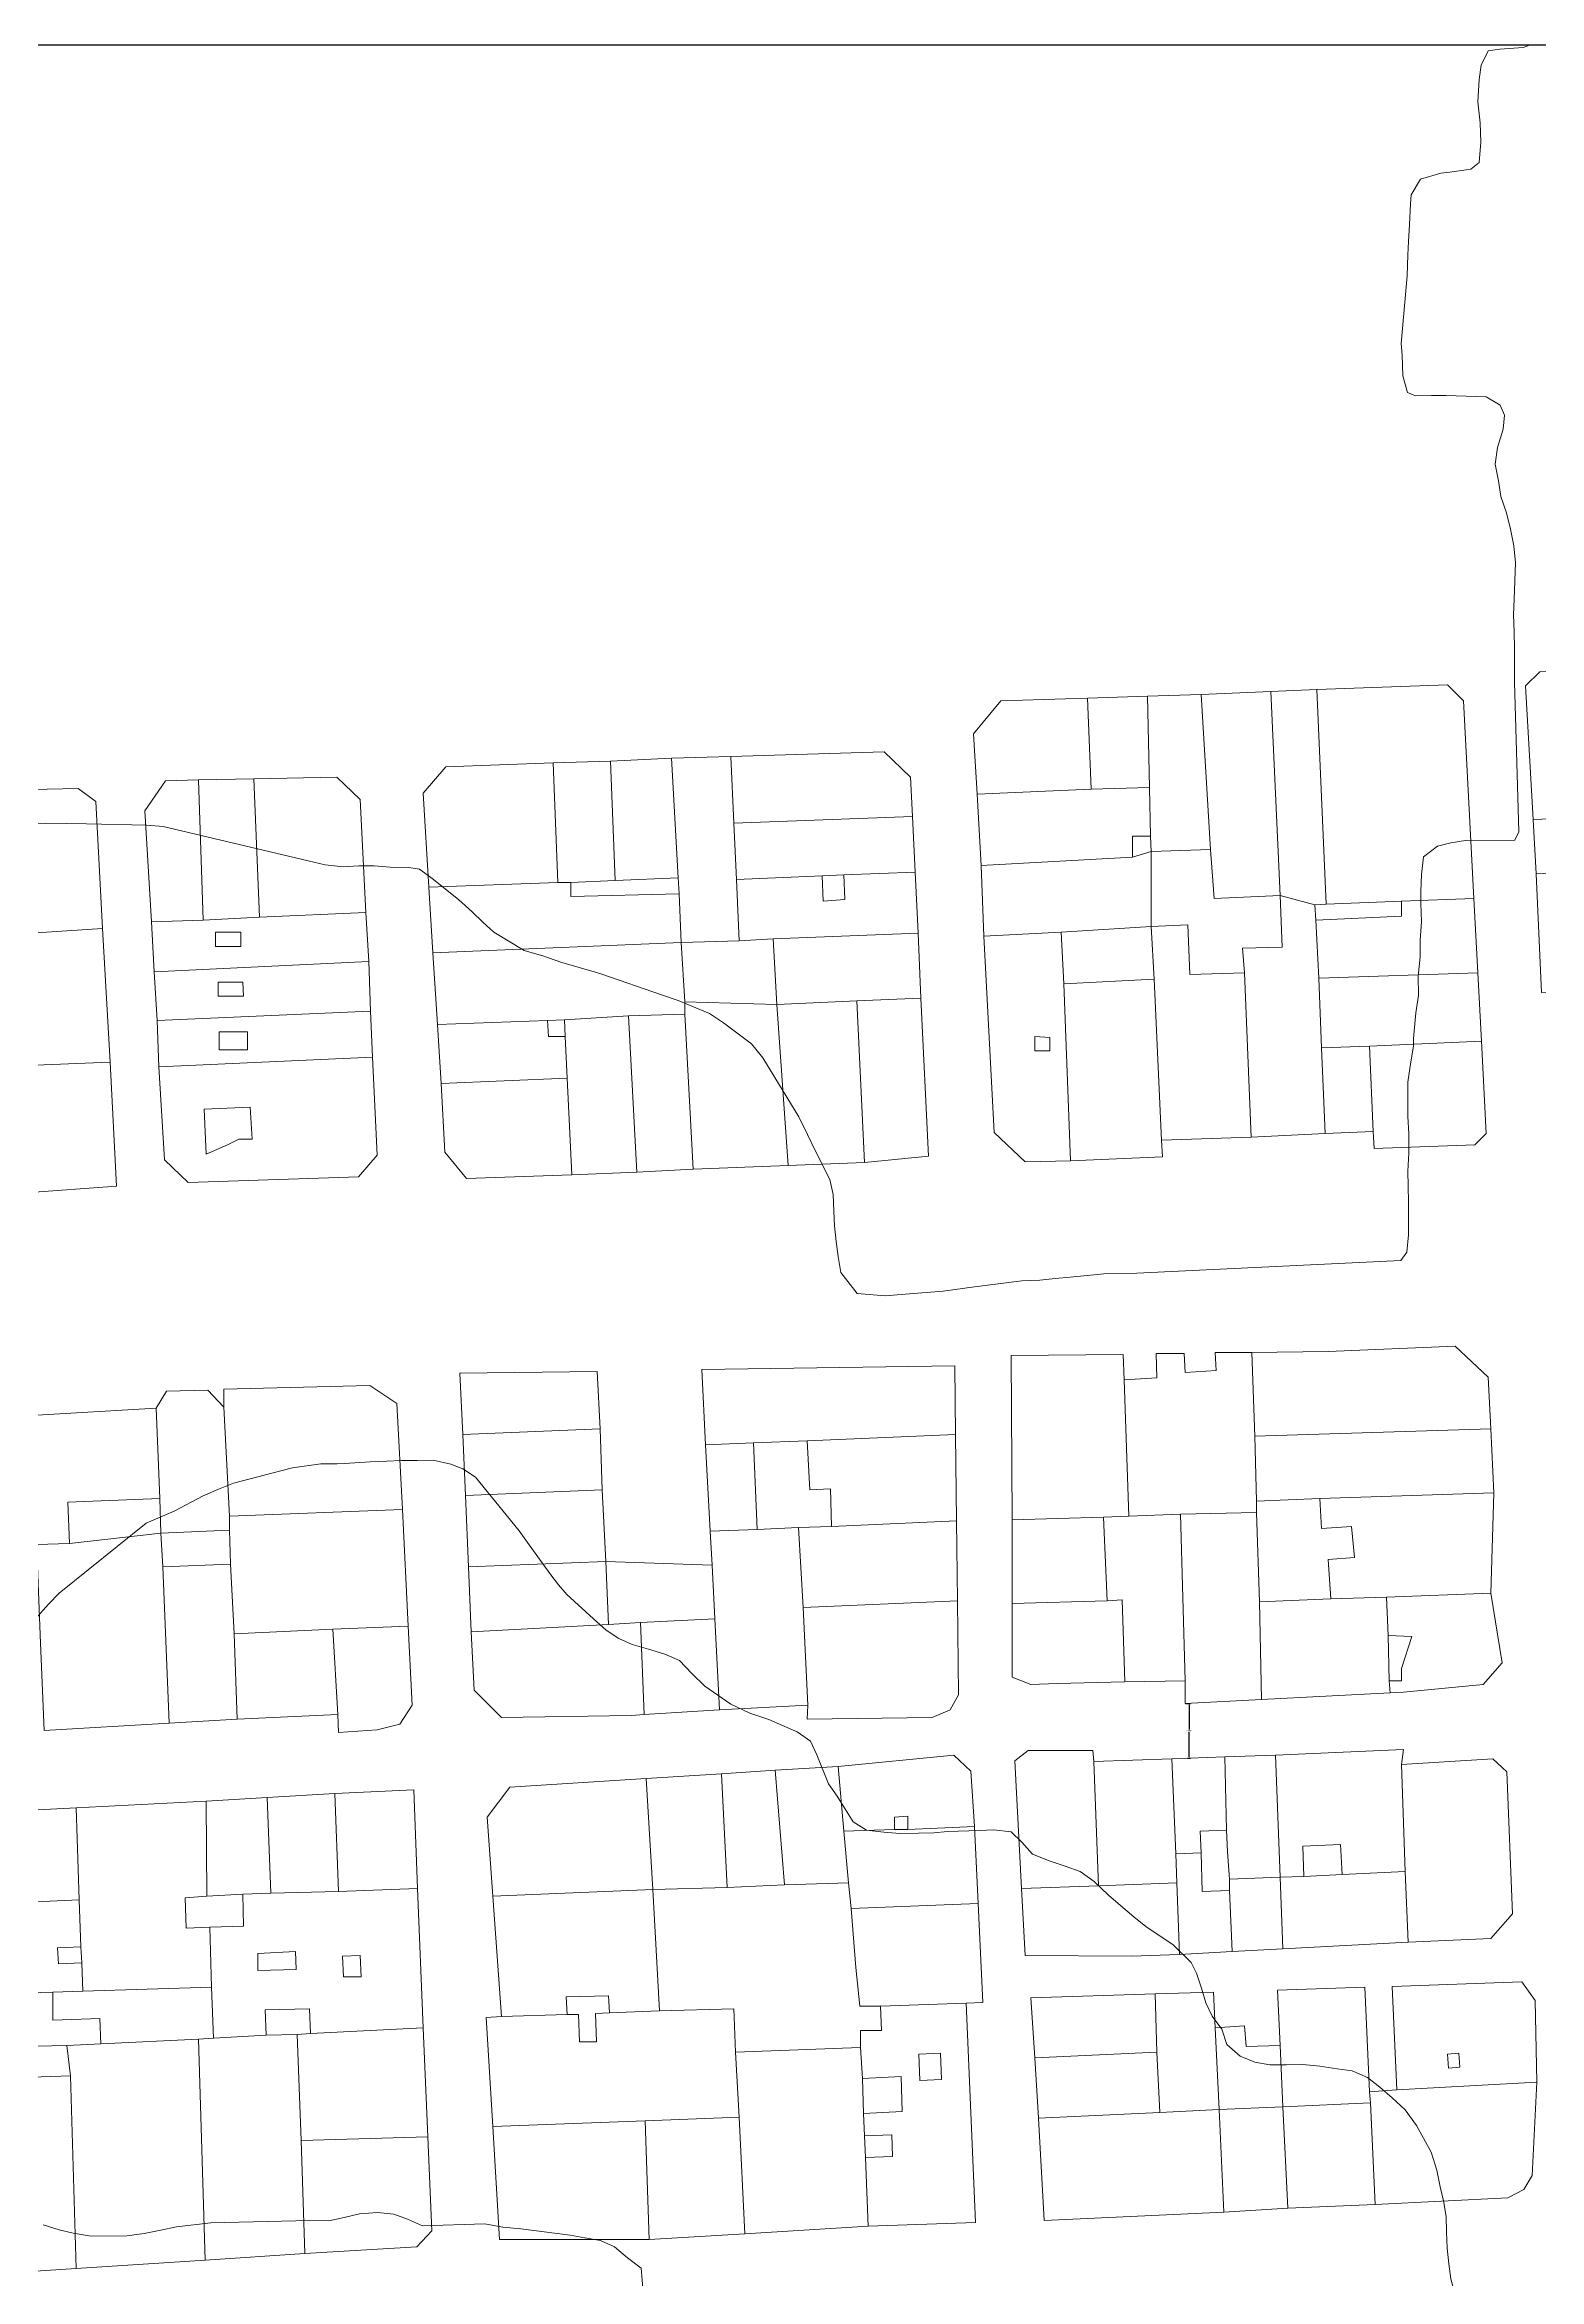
# Model space of a CAD drawing. Header units: kilometres. Extents: x 1172416 to 1173653, y 1051621 to 1052799.
# Drawn here: x 1173009.6 to 1173208.2, y 1052501.7 to 1052798.7 of the extents above; entities that cross this region are included whole.
import ezdxf

# ---------------------------------------------------------------- set-up
doc = ezdxf.new("R2010")
doc.units = ezdxf.units.KM
doc.header["$MEASUREMENT"] = 0
doc.layers.add('borde', color=1, linetype='Continuous')
doc.layers.add('terreno', color=7, linetype='Continuous')
doc.layers.add('edificios', color=44, linetype='Continuous', lineweight=5)
doc.dimstyles.get("Standard").update_dxf_attribs({"dimtxt": 0.18, "dimasz": 0.18, "dimexe": 0.18, "dimexo": 0.0625, "dimgap": 0.09, "dimtad": 0, "dimtih": 1, "dimtoh": 1, "dimdec": 4, "dimzin": 0, "dimdsep": 46, "dimtxsty": 'Standard', "dimcen": 0.09, "dimadec": 0, "dimazin": 0, "dimtfac": 1, "dimtdec": 4, "dimtofl": 0, "dimtmove": 0, "dimatfit": 3, "dimfxl": 1, "dimtolj": 1, "dimtzin": 0, "dimarcsym": 0})

# ---------------------------------------------------------------- blocks, each defined once
blk = doc.blocks.new('*D1')
at = {"color": 0, "lineweight": -2, "transparency": 16777216}
for p, q in [((1173161.19, 1052578.25), (1173161.85, 1052578.25)), ((1173161.67, 1052578.07), (1173161.67, 1052574.78)), ((1173161.67, 1052571.13), (1173161.67, 1052574.42)), ((1173161.45, 1052570.95), (1173161.85, 1052570.95))]:
    blk.add_line(p, q, dxfattribs=at)
at = {"color": 0, "transparency": 16777216}
for points in [[(1173161.64, 1052578.07), (1173161.7, 1052578.07), (1173161.67, 1052578.25)], [(1173161.64, 1052571.13), (1173161.7, 1052571.13), (1173161.67, 1052570.95)]]:
    blk.add_solid(points, dxfattribs=at)
at = {"layer": 'Defpoints', "color": 0, "transparency": 16777216}
for p in [(1173161.13, 1052578.25, 50), (1173161.39, 1052570.95, 50), (1173161.67, 1052570.95)]:
    blk.add_point(p, dxfattribs=at)
at = {"color": 0, "transparency": 16777216, "insert": (1173161.67, 1052574.6), "char_height": 0.18, "attachment_point": 5}
blk.add_mtext('\\A1;7.3032', dxfattribs=at)

msp = doc.modelspace()

# ---------------------------------------------------------------- linework, layer by layer
at = {"layer": 'borde', "elevation": -10}
msp.add_lwpolyline([(1172415.94072, 1052798.73106), (1173652.93033, 1052798.73106), (1173652.93033, 1051620.96949), (1172415.94072, 1051620.96949)], close=True, dxfattribs=at)
at = {"layer": 'edificios', "elevation": 50}
for points in [[(1173178.625, 1052713.00001), (1173196, 1052713.625), (1173198.125, 1052711.50001), (1173199.5, 1052685.25001), (1173189.875, 1052684.875), (1173179.875, 1052684.50001), (1173178.625, 1052713.00001)], [(1173232.25, 1052698.25001), (1173222.875, 1052697.875), (1173223.25, 1052696.375), (1173207.375, 1052695.75001), (1173206.375, 1052713.50001), (1173208.25, 1052715.375), (1173231.5, 1052716.25001), (1173232.25, 1052698.25001)], [(1173148.625, 1052699.75001), (1173133.5, 1052699.125), (1173133, 1052707.125), (1173136.625, 1052711.50001), (1173148.125, 1052711.875), (1173148.625, 1052699.75001)], [(1173148.125, 1052711.875), (1173156.125, 1052712.125), (1173156.375, 1052700.00001), (1173148.625, 1052699.75001), (1173148.125, 1052711.875)], [(1173156.125, 1052712.125), (1173163.25, 1052712.375), (1173164.5, 1052691.75001), (1173156.625, 1052691.50001), (1173156.5, 1052693.50001), (1173156.375, 1052700.00001), (1173156.125, 1052712.125)], [(1173163.25, 1052712.375), (1173172.5, 1052712.75001), (1173173.75, 1052685.625), (1173165, 1052685.25001), (1173164.5, 1052691.75001), (1173163.25, 1052712.375)], [(1173172.5, 1052712.75001), (1173178.625, 1052713.00001), (1173179.875, 1052684.50001), (1173178.375, 1052684.375), (1173173.75, 1052685.625), (1173172.5, 1052712.75001)], [(1173100.75, 1052704.125), (1173121.125, 1052704.75001), (1173124.625, 1052701.375), (1173124.875, 1052696.125), (1173101.125, 1052695.25001), (1173100.75, 1052704.125)], [(1173077.75, 1052687.375), (1173060.625, 1052686.75001), (1173059.875, 1052699.25001), (1173062.875, 1052702.75001), (1173077.125, 1052703.25001), (1173077.75, 1052687.375)], [(1173077.125, 1052703.25001), (1173084.75, 1052703.50001), (1173085.375, 1052687.625), (1173079.5, 1052687.375), (1173077.75, 1052687.375), (1173077.125, 1052703.25001)], [(1173084.75, 1052703.50001), (1173092.875, 1052703.875), (1173093.75, 1052688.00001), (1173085.375, 1052687.625), (1173084.75, 1052703.50001)], [(1173092.875, 1052703.875), (1173100.75, 1052704.125), (1173101.125, 1052695.25001), (1173101.5, 1052687.75001), (1173101.875, 1052679.625), (1173094.125, 1052679.375), (1173093.875, 1052685.875), (1173093.75, 1052688.00001), (1173092.875, 1052703.875)], [(1172997.5, 1052681.75001), (1172997.5, 1052699.50001), (1173014, 1052699.875), (1173016.375, 1052698.125), (1173017.25, 1052681.25001), (1173007.75, 1052680.625), (1173007.75, 1052682.125), (1172997.5, 1052681.75001)], [(1173030.625, 1052682.375), (1173023.75, 1052682.125), (1173022.875, 1052696.875), (1173025.625, 1052700.875), (1173030, 1052701.00001), (1173030.625, 1052682.375)], [(1173030, 1052701.00001), (1173037.375, 1052701.125), (1173038.125, 1052682.75001), (1173030.625, 1052682.375), (1173030, 1052701.00001)], [(1173037.375, 1052701.125), (1173048.375, 1052701.375), (1173051.5, 1052698.375), (1173052.25, 1052683.375), (1173038.125, 1052682.75001), (1173037.375, 1052701.125)], [(1173156.375, 1052700.00001), (1173156.5, 1052693.50001), (1173154.125, 1052693.50001), (1173154.125, 1052690.75001), (1173134, 1052689.625), (1173133.5, 1052699.125), (1173148.625, 1052699.75001), (1173156.375, 1052700.00001)], [(1173124.875, 1052696.125), (1173125.25, 1052688.75001), (1173115.75, 1052688.375), (1173112.875, 1052688.25001), (1173101.5, 1052687.75001), (1173101.125, 1052695.25001), (1173124.875, 1052696.125)], [(1173241.5, 1052697.25001), (1173242.125, 1052690.25001), (1173240.625, 1052690.125), (1173207.75, 1052688.50001), (1173207.375, 1052695.75001), (1173223.25, 1052696.375), (1173232.375, 1052696.75001), (1173241.5, 1052697.25001)], [(1173156.625, 1052691.50001), (1173154.125, 1052690.75001), (1173154.125, 1052693.50001), (1173156.5, 1052693.50001), (1173156.625, 1052691.50001)], [(1173156.625, 1052691.50001), (1173156.625, 1052681.50001), (1173144.625, 1052680.75001), (1173134.375, 1052680.25001), (1173134, 1052689.625), (1173154.125, 1052690.75001), (1173156.625, 1052691.50001)], [(1173164.5, 1052691.75001), (1173165, 1052685.25001), (1173173.75, 1052685.625), (1173174, 1052678.75001), (1173168.75, 1052678.625), (1173169, 1052675.375), (1173161.75, 1052675.125), (1173161.5, 1052681.75001), (1173156.625, 1052681.50001), (1173156.625, 1052691.50001), (1173164.5, 1052691.75001)], [(1173240.625, 1052690.125), (1173241, 1052681.125), (1173241.25, 1052675.125), (1173238.375, 1052674.125), (1173208.5, 1052672.75001), (1173207.75, 1052688.50001), (1173240.625, 1052690.125)], [(1173079.5, 1052687.375), (1173079.5, 1052685.50001), (1173093.875, 1052685.875), (1173094.125, 1052679.375), (1173061.125, 1052678.00001), (1173060.625, 1052686.75001), (1173077.75, 1052687.375), (1173079.5, 1052687.375)], [(1173093.75, 1052688.00001), (1173093.875, 1052685.875), (1173079.5, 1052685.50001), (1173079.5, 1052687.375), (1173085.375, 1052687.625), (1173093.75, 1052688.00001)], [(1173125.25, 1052688.75001), (1173125.625, 1052680.625), (1173106.375, 1052679.875), (1173101.875, 1052679.625), (1173101.5, 1052687.75001), (1173112.875, 1052688.25001), (1173113, 1052684.875), (1173115.875, 1052685.125), (1173115.75, 1052688.375), (1173125.25, 1052688.75001)], [(1173115.75, 1052688.375), (1173115.875, 1052685.125), (1173113, 1052684.875), (1173112.875, 1052688.25001), (1173115.75, 1052688.375)], [(1173178.375, 1052684.375), (1173178.5, 1052682.375), (1173178.875, 1052674.625), (1173179.25, 1052665.375), (1173179.75, 1052654.00001), (1173169.875, 1052653.50001), (1173169, 1052675.375), (1173168.75, 1052678.625), (1173174, 1052678.75001), (1173173.75, 1052685.625), (1173178.375, 1052684.375)], [(1173189.875, 1052684.875), (1173189.875, 1052682.875), (1173178.5, 1052682.375), (1173178.375, 1052684.375), (1173179.875, 1052684.50001), (1173189.875, 1052684.875)], [(1173199.5, 1052685.25001), (1173200, 1052675.375), (1173178.875, 1052674.625), (1173178.5, 1052682.375), (1173189.875, 1052682.875), (1173189.875, 1052684.875), (1173199.5, 1052685.25001)], [(1173017.25, 1052681.25001), (1173018.25, 1052663.50001), (1173006.125, 1052663.00001), (1173006, 1052667.25001), (1173008.5, 1052667.25001), (1173008.25, 1052672.50001), (1173007.75, 1052680.625), (1173017.25, 1052681.25001)], [(1173052.25, 1052683.375), (1173052.625, 1052676.875), (1173024.125, 1052675.50001), (1173023.75, 1052682.125), (1173030.625, 1052682.375), (1173038.125, 1052682.75001), (1173052.25, 1052683.375)], [(1173156.625, 1052681.50001), (1173157, 1052674.50001), (1173145, 1052673.875), (1173144.625, 1052680.75001), (1173156.625, 1052681.50001)], [(1173169, 1052675.375), (1173169.875, 1052653.50001), (1173158, 1052653.125), (1173157, 1052674.50001), (1173156.625, 1052681.50001), (1173161.5, 1052681.75001), (1173161.75, 1052675.125), (1173169, 1052675.375)], [(1173035.625, 1052678.875), (1173035.625, 1052680.75001), (1173032.25, 1052680.75001), (1173032.25, 1052678.875), (1173035.625, 1052678.875)], [(1173035.625, 1052678.875), (1173032.25, 1052678.875), (1173032.25, 1052680.75001), (1173035.625, 1052680.75001), (1173035.625, 1052678.875)], [(1173094.125, 1052679.375), (1173094.625, 1052671.50001), (1173094.625, 1052669.875), (1173087.125, 1052669.625), (1173078.625, 1052669.125), (1173076.375, 1052669.00001), (1173061.75, 1052668.50001), (1173061.125, 1052678.00001), (1173094.125, 1052679.375)], [(1173106.375, 1052679.875), (1173106.875, 1052671.125), (1173094.625, 1052671.50001), (1173094.125, 1052679.375), (1173101.875, 1052679.625), (1173106.375, 1052679.875)], [(1173125.625, 1052680.625), (1173126, 1052672.00001), (1173117.5, 1052671.625), (1173106.875, 1052671.125), (1173106.375, 1052679.875), (1173125.625, 1052680.625)], [(1173144.625, 1052680.75001), (1173145, 1052673.875), (1173145.875, 1052650.375), (1173139.875, 1052650.25001), (1173135.75, 1052654.125), (1173134.375, 1052680.25001), (1173144.625, 1052680.75001)], [(1173052.625, 1052676.875), (1173052.875, 1052670.25001), (1173024.5, 1052669.00001), (1173024.125, 1052675.50001), (1173052.625, 1052676.875)], [(1173200, 1052675.375), (1173200.5, 1052666.25001), (1173185.625, 1052665.625), (1173179.25, 1052665.375), (1173178.875, 1052674.625), (1173200, 1052675.375)], [(1173036, 1052672.25001), (1173035.875, 1052674.125), (1173032.625, 1052674.125), (1173032.625, 1052672.25001), (1173036, 1052672.25001)], [(1173036, 1052672.25001), (1173032.625, 1052672.25001), (1173032.625, 1052674.125), (1173035.875, 1052674.125), (1173036, 1052672.25001)], [(1173126, 1052672.00001), (1173127, 1052651.00001), (1173118.5, 1052650.125), (1173117.5, 1052671.625), (1173126, 1052672.00001)], [(1173157, 1052674.50001), (1173158, 1052653.125), (1173158.125, 1052650.875), (1173145.875, 1052650.375), (1173145, 1052673.875), (1173157, 1052674.50001)], [(1173052.875, 1052670.25001), (1173053.125, 1052664.125), (1173024.75, 1052662.875), (1173024.5, 1052669.00001), (1173052.875, 1052670.25001)], [(1173076.375, 1052669.00001), (1173076.5, 1052666.875), (1173078.75, 1052666.875), (1173079, 1052661.375), (1173062.25, 1052660.625), (1173061.75, 1052668.50001), (1173076.375, 1052669.00001)], [(1173078.625, 1052669.125), (1173078.75, 1052666.875), (1173076.5, 1052666.875), (1173076.375, 1052669.00001), (1173078.625, 1052669.125)], [(1173087.125, 1052669.625), (1173088.25, 1052648.875), (1173079.625, 1052648.50001), (1173079, 1052661.375), (1173078.75, 1052666.875), (1173078.625, 1052669.125), (1173087.125, 1052669.625)], [(1173094.625, 1052669.875), (1173095.75, 1052649.25001), (1173088.25, 1052648.875), (1173087.125, 1052669.625), (1173094.625, 1052669.875)], [(1173106.875, 1052671.125), (1173108.375, 1052649.75001), (1173095.75, 1052649.25001), (1173094.625, 1052669.875), (1173094.625, 1052671.50001), (1173106.875, 1052671.125)], [(1173117.5, 1052671.625), (1173118.5, 1052650.125), (1173108.375, 1052649.75001), (1173106.875, 1052671.125), (1173117.5, 1052671.625)], [(1173036.5, 1052665.125), (1173036.5, 1052667.50001), (1173032.75, 1052667.50001), (1173032.75, 1052665.125), (1173036.5, 1052665.125)], [(1173036.5, 1052665.125), (1173032.75, 1052665.125), (1173032.75, 1052667.50001), (1173036.5, 1052667.50001), (1173036.5, 1052665.125)], [(1173143.125, 1052665.00001), (1173143.125, 1052666.75001), (1173141.125, 1052666.875), (1173141.125, 1052665.00001), (1173143.125, 1052665.00001)], [(1173143.125, 1052665.00001), (1173141.125, 1052665.00001), (1173141.125, 1052666.875), (1173143.125, 1052666.75001), (1173143.125, 1052665.00001)], [(1173200.5, 1052666.25001), (1173201.125, 1052654.00001), (1173199.625, 1052652.50001), (1173186.25, 1052652.00001), (1173186.125, 1052654.25001), (1173185.625, 1052665.625), (1173200.5, 1052666.25001)], [(1173018.25, 1052663.50001), (1173019.125, 1052647.00001), (1173007, 1052646.125), (1173006.125, 1052663.00001), (1173018.25, 1052663.50001)], [(1173053.125, 1052664.125), (1173053.75, 1052651.125), (1173051.25, 1052648.25001), (1173028.625, 1052647.50001), (1173025.5, 1052650.50001), (1173024.75, 1052662.875), (1173053.125, 1052664.125)], [(1173185.625, 1052665.625), (1173186.125, 1052654.25001), (1173179.75, 1052654.00001), (1173179.25, 1052665.375), (1173185.625, 1052665.625)], [(1173079, 1052661.375), (1173079.625, 1052648.50001), (1173065.625, 1052648.00001), (1173062.75, 1052651.50001), (1173062.25, 1052660.625), (1173079, 1052661.375)], [(1173031, 1052651.25001), (1173033.875, 1052652.50001), (1173035.375, 1052653.25001), (1173037.125, 1052653.25001), (1173036.875, 1052657.50001), (1173030.75, 1052657.25001), (1173031, 1052651.25001)], [(1173031, 1052651.25001), (1173030.75, 1052657.25001), (1173036.875, 1052657.50001), (1173037.125, 1052653.25001), (1173035.375, 1052653.25001), (1173033.875, 1052652.50001), (1173031, 1052651.25001)], [(1173153.625, 1052603.125), (1173150.25, 1052603.00001), (1173138.125, 1052602.625), (1173138, 1052624.50001), (1173152.875, 1052624.625), (1173153, 1052621.25001), (1173153.625, 1052603.125)], [(1173153, 1052621.25001), (1173157.375, 1052621.50001), (1173157.25, 1052624.75001), (1173161, 1052624.75001), (1173161.125, 1052622.25001), (1173165.25, 1052622.50001), (1173165.125, 1052624.875), (1173170, 1052624.875), (1173170.375, 1052613.75001), (1173170.625, 1052605.125), (1173170.625, 1052603.625), (1173160.5, 1052603.375), (1173153.625, 1052603.125), (1173153, 1052621.25001)], [(1173170, 1052624.875), (1173180.125, 1052625.00001), (1173197, 1052625.75001), (1173201.375, 1052621.625), (1173201.75, 1052614.75001), (1173170.375, 1052613.75001), (1173170, 1052624.875)], [(1173083.375, 1052614.75001), (1173065.125, 1052614.00001), (1173064.75, 1052622.125), (1173083, 1052622.375), (1173083.375, 1052614.75001)], [(1173130.625, 1052614.00001), (1173110.875, 1052613.125), (1173103.75, 1052612.875), (1173097.375, 1052612.625), (1173096.875, 1052622.625), (1173130.5, 1052623.125), (1173130.625, 1052614.00001)], [(1173024.375, 1052617.50001), (1173025.75, 1052619.75001), (1173031.25, 1052619.875), (1173033.375, 1052617.625), (1173034.125, 1052603.125), (1173034.125, 1052601.25001), (1173025, 1052600.875), (1173024.875, 1052605.50001), (1173024.375, 1052617.50001)], [(1173033.375, 1052617.625), (1173033.375, 1052620.00001), (1173052.75, 1052620.50001), (1173056.375, 1052618.125), (1173057.125, 1052604.00001), (1173034.125, 1052603.125), (1173033.375, 1052617.625)], [(1173007.75, 1052616.50001), (1173024.375, 1052617.50001), (1173024.875, 1052605.50001), (1173012.625, 1052605.00001), (1173012.875, 1052599.50001), (1173008.5, 1052599.375), (1173008.25, 1052605.00001), (1173007.75, 1052616.50001)], [(1173083.375, 1052614.75001), (1173083.625, 1052606.625), (1173065.5, 1052605.875), (1173065.125, 1052614.00001), (1173083.375, 1052614.75001)], [(1173103.75, 1052612.875), (1173104.25, 1052601.375), (1173098, 1052601.125), (1173097.375, 1052612.625), (1173103.75, 1052612.875)], [(1173110.875, 1052613.125), (1173111.25, 1052606.625), (1173114, 1052606.75001), (1173114.125, 1052601.75001), (1173109.75, 1052601.625), (1173104.25, 1052601.375), (1173103.75, 1052612.875), (1173110.875, 1052613.125)], [(1173130.625, 1052614.00001), (1173130.75, 1052602.50001), (1173114.125, 1052601.75001), (1173114, 1052606.75001), (1173111.25, 1052606.625), (1173110.875, 1052613.125), (1173130.625, 1052614.00001)], [(1173201.75, 1052614.75001), (1173202.125, 1052606.25001), (1173179, 1052605.50001), (1173170.625, 1052605.125), (1173170.375, 1052613.75001), (1173201.75, 1052614.75001)], [(1173083.625, 1052606.625), (1173084.125, 1052597.125), (1173065.875, 1052596.375), (1173065.5, 1052605.875), (1173083.625, 1052606.625)], [(1173025, 1052600.875), (1173012.875, 1052599.50001), (1173012.625, 1052605.00001), (1173024.875, 1052605.50001), (1173025, 1052600.875)], [(1173057.125, 1052604.00001), (1173057.875, 1052588.50001), (1173047.875, 1052588.125), (1173034.75, 1052587.50001), (1173034.25, 1052596.75001), (1173034.125, 1052601.25001), (1173034.125, 1052603.125), (1173057.125, 1052604.00001)], [(1173170.625, 1052603.625), (1173171, 1052591.75001), (1173171.25, 1052578.75001), (1173161.125, 1052578.25001), (1173161.125, 1052581.25001), (1173160.5, 1052603.375), (1173170.625, 1052603.625)], [(1173179, 1052605.50001), (1173179.25, 1052601.50001), (1173183.25, 1052601.75001), (1173183.625, 1052597.625), (1173180.125, 1052597.375), (1173180.5, 1052592.125), (1173171, 1052591.75001), (1173170.625, 1052603.625), (1173170.625, 1052605.125), (1173179, 1052605.50001)], [(1173202.125, 1052606.25001), (1173201.75, 1052592.875), (1173187.875, 1052592.375), (1173180.5, 1052592.125), (1173180.125, 1052597.375), (1173183.625, 1052597.625), (1173183.25, 1052601.75001), (1173179.25, 1052601.50001), (1173179, 1052605.50001), (1173202.125, 1052606.25001)], [(1173025, 1052600.875), (1173025.25, 1052596.375), (1173026.125, 1052575.625), (1173009.5, 1052574.625), (1173009, 1052586.25001), (1173008.625, 1052596.50001), (1173008.5, 1052599.375), (1173012.875, 1052599.50001), (1173025, 1052600.875)], [(1173034.125, 1052601.25001), (1173034.25, 1052596.75001), (1173025.25, 1052596.375), (1173025, 1052600.875), (1173034.125, 1052601.25001)], [(1173109.75, 1052601.625), (1173110.375, 1052591.00001), (1173111, 1052578.00001), (1173099.25, 1052577.375), (1173098.625, 1052589.50001), (1173098.25, 1052596.625), (1173098, 1052601.125), (1173104.25, 1052601.375), (1173109.75, 1052601.625)], [(1173130.75, 1052602.50001), (1173130.875, 1052591.875), (1173110.375, 1052591.00001), (1173109.75, 1052601.625), (1173114.125, 1052601.75001), (1173130.75, 1052602.50001)], [(1173150.25, 1052603.00001), (1173150.75, 1052591.875), (1173138.125, 1052591.50001), (1173138.125, 1052602.625), (1173150.25, 1052603.00001)], [(1173160.5, 1052603.375), (1173161.125, 1052581.25001), (1173153.125, 1052581.125), (1173152.75, 1052592.00001), (1173150.75, 1052591.875), (1173150.25, 1052603.00001), (1173153.625, 1052603.125), (1173160.5, 1052603.375)], [(1173034.25, 1052596.75001), (1173034.75, 1052587.50001), (1173035.125, 1052576.125), (1173026.125, 1052575.625), (1173025.25, 1052596.375), (1173034.25, 1052596.75001)], [(1173084.125, 1052597.125), (1173084.5, 1052588.75001), (1173066.25, 1052587.75001), (1173065.875, 1052596.375), (1173084.125, 1052597.125)], [(1173084.125, 1052597.125), (1173098.25, 1052596.625), (1173098.625, 1052589.50001), (1173088.75, 1052589.00001), (1173084.5, 1052588.75001), (1173084.125, 1052597.125)], [(1173130.875, 1052591.875), (1173131, 1052579.375), (1173129.875, 1052577.375), (1173127.5, 1052576.375), (1173110.875, 1052576.125), (1173111, 1052578.00001), (1173110.375, 1052591.00001), (1173130.875, 1052591.875)], [(1173150.75, 1052591.875), (1173152.75, 1052592.00001), (1173153.125, 1052581.125), (1173144.125, 1052580.875), (1173140.625, 1052580.75001), (1173138.125, 1052581.75001), (1173138.125, 1052591.50001), (1173150.75, 1052591.875)], [(1173187.875, 1052592.375), (1173188.125, 1052587.25001), (1173188.25, 1052581.25001), (1173188.375, 1052579.625), (1173171.25, 1052578.75001), (1173171, 1052591.75001), (1173180.5, 1052592.125), (1173187.875, 1052592.375)], [(1173201.75, 1052592.875), (1173203.25, 1052583.625), (1173200.75, 1052580.75001), (1173190.125, 1052579.75001), (1173188.375, 1052579.625), (1173188.25, 1052581.25001), (1173189.875, 1052581.25001), (1173189.875, 1052582.875), (1173191.25, 1052587.125), (1173188.125, 1052587.25001), (1173187.875, 1052592.375), (1173201.75, 1052592.875)], [(1173088.75, 1052589.00001), (1173089.25, 1052576.75001), (1173087.5, 1052576.625), (1173070.25, 1052576.375), (1173066.625, 1052580.00001), (1173066.25, 1052587.75001), (1173084.5, 1052588.75001), (1173088.75, 1052589.00001)], [(1173098.625, 1052589.50001), (1173099.25, 1052577.375), (1173089.25, 1052576.75001), (1173088.75, 1052589.00001), (1173098.625, 1052589.50001)], [(1173047.875, 1052588.125), (1173048.5, 1052576.75001), (1173035.125, 1052576.125), (1173034.75, 1052587.50001), (1173047.875, 1052588.125)], [(1173057.875, 1052588.50001), (1173058.375, 1052578.00001), (1173056.75, 1052575.50001), (1173053.75, 1052574.75001), (1173048.625, 1052574.375), (1173048.5, 1052576.75001), (1173047.875, 1052588.125), (1173057.875, 1052588.50001)], [(1173188.125, 1052587.25001), (1173191.25, 1052587.125), (1173189.875, 1052582.875), (1173189.875, 1052581.25001), (1173188.25, 1052581.25001), (1173188.125, 1052587.25001)], [(1173115, 1052569.875), (1173130.375, 1052571.375), (1173132.625, 1052569.25001), (1173133.125, 1052561.875), (1173124.25, 1052561.50001), (1173124.25, 1052563.25001), (1173122.5, 1052563.125), (1173122.5, 1052561.50001), (1173115.75, 1052561.25001), (1173115, 1052569.875)], [(1173149, 1052570.50001), (1173149.625, 1052554.00001), (1173139.375, 1052553.625), (1173138.5, 1052570.625), (1173140.25, 1052572.00001), (1173148.875, 1052572.00001), (1173149, 1052570.50001)], [(1173149, 1052570.50001), (1173159.375, 1052570.875), (1173159.875, 1052558.25001), (1173160, 1052554.375), (1173149.625, 1052554.00001), (1173149, 1052570.50001)], [(1173159.375, 1052570.875), (1173166.375, 1052571.125), (1173166.625, 1052561.375), (1173163.125, 1052561.25001), (1173163.25, 1052558.375), (1173159.875, 1052558.25001), (1173159.375, 1052570.875)], [(1173166.375, 1052571.125), (1173173.125, 1052571.375), (1173173.75, 1052555.125), (1173167, 1052554.875), (1173166.75, 1052558.50001), (1173166.625, 1052561.375), (1173166.375, 1052571.125)], [(1173173.125, 1052571.375), (1173190.125, 1052572.125), (1173189.875, 1052570.125), (1173190.375, 1052555.875), (1173182, 1052555.50001), (1173181.75, 1052559.50001), (1173176.75, 1052559.25001), (1173176.875, 1052555.25001), (1173173.75, 1052555.125), (1173173.125, 1052571.375)], [(1173189.875, 1052570.125), (1173202, 1052570.875), (1173203.875, 1052569.125), (1173204.625, 1052550.25001), (1173201.75, 1052547.00001), (1173190.75, 1052546.50001), (1173190.375, 1052555.875), (1173189.875, 1052570.125)], [(1173090.375, 1052553.50001), (1173069.125, 1052552.625), (1173068.375, 1052563.125), (1173071.375, 1052567.125), (1173089.5, 1052568.25001), (1173090.375, 1052553.50001)], [(1173089.5, 1052568.25001), (1173099.5, 1052568.875), (1173100.25, 1052553.75001), (1173090.375, 1052553.50001), (1173089.5, 1052568.25001)], [(1173099.5, 1052568.875), (1173106.625, 1052569.375), (1173107.875, 1052554.125), (1173100.25, 1052553.75001), (1173099.5, 1052568.875)], [(1173106.625, 1052569.375), (1173115, 1052569.875), (1173115.75, 1052561.25001), (1173116.375, 1052554.375), (1173107.875, 1052554.125), (1173106.625, 1052569.375)], [(1173013.75, 1052564.375), (1173031, 1052565.25001), (1173031.125, 1052552.625), (1173028.25, 1052552.375), (1173028.375, 1052548.375), (1173031.5, 1052548.50001), (1173031.75, 1052540.50001), (1173014.625, 1052540.00001), (1173014.5, 1052543.75001), (1173014.375, 1052545.875), (1173014.125, 1052552.125), (1173013.75, 1052564.375)], [(1173031, 1052565.25001), (1173039.125, 1052565.75001), (1173039.625, 1052553.00001), (1173035.875, 1052552.875), (1173031.125, 1052552.625), (1173031, 1052565.25001)], [(1173039.125, 1052565.75001), (1173048.125, 1052566.25001), (1173048.625, 1052553.25001), (1173039.625, 1052553.00001), (1173039.125, 1052565.75001)], [(1173048.125, 1052566.25001), (1173058.625, 1052566.75001), (1173059.125, 1052553.625), (1173048.625, 1052553.25001), (1173048.125, 1052566.25001)], [(1172997.5, 1052563.50001), (1173013.75, 1052564.375), (1173014.125, 1052552.125), (1172997.5, 1052551.375), (1172997.5, 1052563.50001)], [(1173124.25, 1052561.50001), (1173122.5, 1052561.50001), (1173122.5, 1052563.125), (1173124.25, 1052563.25001), (1173124.25, 1052561.50001)], [(1173133.125, 1052561.875), (1173133.625, 1052551.625), (1173116.75, 1052551.00001), (1173116.375, 1052554.375), (1173115.75, 1052561.25001), (1173122.5, 1052561.50001), (1173124.25, 1052561.50001), (1173133.125, 1052561.875)], [(1173166.625, 1052561.375), (1173166.75, 1052558.50001), (1173167, 1052554.875), (1173167, 1052553.375), (1173163.375, 1052553.25001), (1173163.25, 1052558.375), (1173163.125, 1052561.25001), (1173166.625, 1052561.375)], [(1173182, 1052555.50001), (1173176.875, 1052555.25001), (1173176.75, 1052559.25001), (1173181.75, 1052559.50001), (1173182, 1052555.50001)], [(1173163.25, 1052558.375), (1173163.375, 1052553.25001), (1173167, 1052553.375), (1173167.375, 1052545.25001), (1173160.375, 1052544.875), (1173160, 1052554.375), (1173159.875, 1052558.25001), (1173163.25, 1052558.375)], [(1173059.125, 1052553.625), (1173059.875, 1052535.125), (1173044.875, 1052534.375), (1173044.75, 1052537.625), (1173038.875, 1052537.50001), (1173039, 1052534.125), (1173032, 1052533.75001), (1173031.75, 1052540.50001), (1173031.5, 1052548.50001), (1173036, 1052548.625), (1173035.875, 1052552.875), (1173039.625, 1052553.00001), (1173048.625, 1052553.25001), (1173059.125, 1052553.625)], [(1173090.375, 1052553.50001), (1173091.25, 1052537.375), (1173084.625, 1052537.125), (1173084.5, 1052539.375), (1173078.875, 1052539.25001), (1173079, 1052536.875), (1173070.25, 1052536.625), (1173069.125, 1052552.625), (1173090.375, 1052553.50001)], [(1173116.375, 1052554.375), (1173116.75, 1052551.00001), (1173117.375, 1052543.125), (1173117.875, 1052538.00001), (1173120.625, 1052538.00001), (1173120.75, 1052534.75001), (1173118, 1052534.75001), (1173118, 1052532.50001), (1173101.375, 1052531.875), (1173101.125, 1052537.625), (1173091.25, 1052537.375), (1173090.375, 1052553.50001), (1173100.25, 1052553.75001), (1173107.875, 1052554.125), (1173116.375, 1052554.375)], [(1173160, 1052554.375), (1173160.375, 1052544.875), (1173154, 1052544.625), (1173139.875, 1052544.75001), (1173139.375, 1052553.625), (1173149.625, 1052554.00001), (1173160, 1052554.375)], [(1173173.75, 1052555.125), (1173174.125, 1052545.625), (1173167.375, 1052545.25001), (1173167, 1052553.375), (1173167, 1052554.875), (1173173.75, 1052555.125)], [(1173190.375, 1052555.875), (1173190.75, 1052546.50001), (1173174.125, 1052545.625), (1173173.75, 1052555.125), (1173176.875, 1052555.25001), (1173182, 1052555.50001), (1173190.375, 1052555.875)], [(1173014.125, 1052552.125), (1173014.375, 1052545.875), (1173011.25, 1052545.75001), (1173011.375, 1052543.625), (1173014.5, 1052543.75001), (1173014.625, 1052540.00001), (1173010.625, 1052539.875), (1172997.5, 1052539.50001), (1172997.5, 1052551.375), (1173014.125, 1052552.125)], [(1173035.875, 1052552.875), (1173036, 1052548.625), (1173031.5, 1052548.50001), (1173028.375, 1052548.375), (1173028.25, 1052552.375), (1173031.125, 1052552.625), (1173035.875, 1052552.875)], [(1173133.625, 1052551.625), (1173134.25, 1052538.50001), (1173132, 1052538.375), (1173120.625, 1052538.00001), (1173117.875, 1052538.00001), (1173117.375, 1052543.125), (1173116.75, 1052551.00001), (1173133.625, 1052551.625)], [(1173014.5, 1052543.75001), (1173011.375, 1052543.625), (1173011.25, 1052545.75001), (1173014.375, 1052545.875), (1173014.5, 1052543.75001)], [(1173037.875, 1052542.75001), (1173043, 1052542.875), (1173042.875, 1052545.25001), (1173037.875, 1052545.00001), (1173037.875, 1052542.75001)], [(1173037.875, 1052542.75001), (1173037.875, 1052545.00001), (1173042.875, 1052545.25001), (1173043, 1052542.875), (1173037.875, 1052542.75001)], [(1173051.625, 1052541.875), (1173051.5, 1052544.75001), (1173049.125, 1052544.625), (1173049.25, 1052541.875), (1173051.625, 1052541.875)], [(1173051.625, 1052541.875), (1173049.25, 1052541.875), (1173049.125, 1052544.625), (1173051.5, 1052544.75001), (1173051.625, 1052541.875)], [(1173207.875, 1052527.875), (1173189.25, 1052526.875), (1173188.625, 1052540.625), (1173205.875, 1052541.25001), (1173207.625, 1052538.75001), (1173207.875, 1052527.875)], [(1173010.625, 1052539.875), (1173010.625, 1052536.125), (1173016.875, 1052536.375), (1173017, 1052533.00001), (1173012.5, 1052532.75001), (1173006.375, 1052532.625), (1173006.5, 1052528.50001), (1172996.5, 1052528.125), (1172997.5, 1052539.50001), (1173010.625, 1052539.875)], [(1173031.75, 1052540.50001), (1173032, 1052533.75001), (1173030, 1052533.625), (1173017, 1052533.00001), (1173016.875, 1052536.375), (1173010.625, 1052536.125), (1173010.625, 1052539.875), (1173014.625, 1052540.00001), (1173031.75, 1052540.50001)], [(1173084.625, 1052537.125), (1173082.75, 1052537.00001), (1173082.875, 1052533.25001), (1173080.625, 1052533.25001), (1173080.5, 1052536.875), (1173079, 1052536.875), (1173078.875, 1052539.25001), (1173084.5, 1052539.375), (1173084.625, 1052537.125)], [(1173132, 1052538.375), (1173133.25, 1052509.25001), (1173119, 1052508.75001), (1173118.625, 1052517.875), (1173122.25, 1052518.00001), (1173122.125, 1052520.875), (1173118.5, 1052520.75001), (1173118.375, 1052523.75001), (1173123.5, 1052524.00001), (1173123.375, 1052528.625), (1173118.25, 1052528.375), (1173118, 1052532.50001), (1173118, 1052534.75001), (1173120.75, 1052534.75001), (1173120.625, 1052538.00001), (1173132, 1052538.375)], [(1173157.375, 1052531.875), (1173141.125, 1052531.125), (1173140.625, 1052539.125), (1173157.125, 1052539.625), (1173157.375, 1052531.875)], [(1173157.125, 1052539.625), (1173164.875, 1052539.875), (1173165.125, 1052535.125), (1173165.625, 1052524.25001), (1173157.75, 1052523.875), (1173157.375, 1052531.875), (1173157.125, 1052539.625)], [(1173173.75, 1052532.75001), (1173173.375, 1052540.125), (1173185, 1052540.50001), (1173185.625, 1052526.625), (1173185.75, 1052525.125), (1173174.125, 1052524.625), (1173173.75, 1052532.75001)], [(1173044.875, 1052534.375), (1173043.125, 1052534.25001), (1173039, 1052534.125), (1173038.875, 1052537.50001), (1173044.75, 1052537.625), (1173044.875, 1052534.375)], [(1173091.25, 1052537.375), (1173101.125, 1052537.625), (1173101.375, 1052531.875), (1173101.875, 1052523.25001), (1173089.375, 1052522.75001), (1173069.125, 1052522.00001), (1173068.25, 1052536.50001), (1173070.25, 1052536.625), (1173079, 1052536.875), (1173080.5, 1052536.875), (1173080.625, 1052533.25001), (1173082.875, 1052533.25001), (1173082.75, 1052537.00001), (1173084.625, 1052537.125), (1173091.25, 1052537.375)], [(1173165.125, 1052535.125), (1173169, 1052535.375), (1173169.25, 1052532.625), (1173173.75, 1052532.75001), (1173174.125, 1052524.625), (1173165.625, 1052524.25001), (1173165.125, 1052535.125)], [(1173013, 1052528.75001), (1173006.5, 1052528.50001), (1173006.375, 1052532.625), (1173012.5, 1052532.75001), (1173013, 1052528.75001)], [(1173030, 1052533.625), (1173030.875, 1052504.25001), (1173013.75, 1052503.125), (1173013, 1052528.75001), (1173012.5, 1052532.75001), (1173017, 1052533.00001), (1173030, 1052533.625)], [(1173043.125, 1052534.25001), (1173043.625, 1052520.125), (1173044.125, 1052505.125), (1173030.875, 1052504.25001), (1173030, 1052533.625), (1173032, 1052533.75001), (1173039, 1052534.125), (1173043.125, 1052534.25001)], [(1173059.875, 1052535.125), (1173060.5, 1052520.625), (1173043.625, 1052520.125), (1173043.125, 1052534.25001), (1173044.875, 1052534.375), (1173059.875, 1052535.125)], [(1173118, 1052532.50001), (1173118.25, 1052528.375), (1173118.375, 1052523.75001), (1173118.5, 1052520.75001), (1173118.625, 1052517.875), (1173119, 1052508.75001), (1173102.625, 1052507.75001), (1173101.875, 1052523.25001), (1173101.375, 1052531.875), (1173118, 1052532.50001)], [(1173125.875, 1052528.125), (1173128.75, 1052528.25001), (1173128.625, 1052531.75001), (1173125.75, 1052531.625), (1173125.875, 1052528.125)], [(1173125.875, 1052528.125), (1173125.75, 1052531.625), (1173128.625, 1052531.75001), (1173128.75, 1052528.25001), (1173125.875, 1052528.125)], [(1173157.375, 1052531.875), (1173157.75, 1052523.875), (1173141.625, 1052523.125), (1173141.125, 1052531.125), (1173157.375, 1052531.875)], [(1173196.125, 1052529.75001), (1173197.625, 1052529.875), (1173197.5, 1052531.75001), (1173196, 1052531.625), (1173196.125, 1052529.75001)], [(1173196.125, 1052529.75001), (1173196, 1052531.625), (1173197.5, 1052531.75001), (1173197.625, 1052529.875), (1173196.125, 1052529.75001)], [(1173013, 1052528.75001), (1173013.75, 1052503.125), (1172998.125, 1052502.125), (1172997.5, 1052512.875), (1172996.5, 1052528.125), (1173006.5, 1052528.50001), (1173013, 1052528.75001)], [(1173118.375, 1052523.75001), (1173118.25, 1052528.375), (1173123.375, 1052528.625), (1173123.5, 1052524.00001), (1173118.375, 1052523.75001)], [(1173207.875, 1052527.875), (1173207.25, 1052515.50001), (1173206.125, 1052513.625), (1173204, 1052512.50001), (1173186.375, 1052511.625), (1173185.75, 1052525.125), (1173185.625, 1052526.625), (1173189.25, 1052526.875), (1173207.875, 1052527.875)], [(1173165.625, 1052524.25001), (1173166.25, 1052510.625), (1173142.375, 1052509.50001), (1173141.625, 1052523.125), (1173157.75, 1052523.875), (1173165.625, 1052524.25001)], [(1173174.125, 1052524.625), (1173174.75, 1052511.125), (1173166.25, 1052510.625), (1173165.625, 1052524.25001), (1173174.125, 1052524.625)], [(1173185.75, 1052525.125), (1173186.375, 1052511.625), (1173174.75, 1052511.125), (1173174.125, 1052524.625), (1173185.75, 1052525.125)], [(1173060.5, 1052520.625), (1173061, 1052508.125), (1173059, 1052506.00001), (1173044.125, 1052505.125), (1173043.625, 1052520.125), (1173060.5, 1052520.625)], [(1173089.375, 1052522.75001), (1173089.875, 1052507.00001), (1173070, 1052507.00001), (1173069.125, 1052522.00001), (1173089.375, 1052522.75001)], [(1173101.875, 1052523.25001), (1173102.625, 1052507.75001), (1173089.875, 1052507.00001), (1173089.375, 1052522.75001), (1173101.875, 1052523.25001)], [(1173118.625, 1052517.875), (1173118.5, 1052520.75001), (1173122.125, 1052520.875), (1173122.25, 1052518.00001), (1173118.625, 1052517.875)]]:
    msp.add_lwpolyline(points, dxfattribs=at)
at = {"layer": 'terreno', "lineweight": 0, "ltscale": 2090}
msp.add_lwpolyline([(1173207.00344, 1052798.73106), (1173206.03156, 1052798.3671), (1173202.92845, 1052798.13072), (1173201.40734, 1052797.91765), (1173200.44107, 1052796.01904), (1173200.20491, 1052794.10582), (1173200.03566, 1052791.13684), (1173200.34966, 1052788.33211), (1173200.42746, 1052785.7863), (1173200.17894, 1052783.09097), (1173199.0821, 1052782.17382), (1173196.31364, 1052781.80198), (1173195.09529, 1052781.64431), (1173192.4218, 1052780.84889), (1173191.17029, 1052778.78195), (1173191.04987, 1052777.57331), (1173190.95858, 1052774.8297), (1173190.81604, 1052772.56889), (1173190.71426, 1052770.7933), (1173190.62825, 1052767.98772), (1173189.83069, 1052759.02941), (1173189.96998, 1052757.45596), (1173190.06869, 1052754.71624), (1173190.68394, 1052752.50893), (1173191.74012, 1052752.0568), (1173193.84011, 1052752.08752), (1173195.82211, 1052752.11671), (1173201.12932, 1052751.93128), (1173202.99959, 1052750.82086), (1173203.54179, 1052749.49029), (1173203.40034, 1052747.64451), (1173202.62061, 1052745.19773), (1173202.30388, 1052742.97612), (1173202.7701, 1052740.77613), (1173203.07479, 1052738.6884), (1173203.80706, 1052736.48264), (1173204.36305, 1052734.33308), (1173204.80333, 1052732.12197), (1173205.01085, 1052729.85077), (1173204.84728, 1052725.00669), (1173204.76073, 1052722.96415), (1173204.85226, 1052720.69043), (1173204.88481, 1052718.41642), (1173204.89034, 1052713.98316), (1173205.45957, 1052694.07746), (1173204.91564, 1052692.97586), (1173198.37033, 1052692.94755), (1173196.45067, 1052692.62863), (1173194.64857, 1052692.19426), (1173192.80205, 1052690.76761), (1173192.54486, 1052688.43027), (1173192.46039, 1052686.15471), (1173192.42441, 1052684.63745), (1173192.51605, 1052682.1277), (1173192.33637, 1052679.67771), (1173192.36865, 1052677.4617), (1173192.09853, 1052674.89128), (1173192.13641, 1052672.32528), (1173191.78392, 1052670.0515), (1173191.47078, 1052666.62183), (1173191.47548, 1052665.60777), (1173191.0972, 1052663.50289), (1173190.72763, 1052660.814), (1173190.70189, 1052658.59672), (1173190.73571, 1052656.26473), (1173190.82751, 1052653.93199), (1173190.8644, 1052651.36599), (1173190.72446, 1052648.97319), (1173190.75265, 1052646.99018), (1173190.78337, 1052644.89019), (1173190.81437, 1052642.73318), (1173190.78863, 1052640.51592), (1173190.58817, 1052638.23784), (1173189.78526, 1052637.12805), (1173154.71275, 1052635.43551), (1173150.32399, 1052635.32218), (1173148.1108, 1052635.11493), (1173145.8386, 1052634.90738), (1173143.85842, 1052634.70319), (1173141.81922, 1052634.49875), (1173139.42951, 1052634.40568), (1173133.1348, 1052633.60447), (1173128.98615, 1052633.03622), (1173125.01532, 1052632.72681), (1173121.26949, 1052632.41945), (1173117.53679, 1052632.73219), (1173115.38076, 1052635.51637), (1173114.99976, 1052637.66875), (1173114.73857, 1052639.64868), (1173114.53286, 1052641.74487), (1173114.44721, 1052643.6106), (1173114.35668, 1052645.88432), (1173113.9195, 1052647.86143), (1173111.9384, 1052651.74051), (1173110.91541, 1052653.88391), (1173109.77359, 1052656.20079), (1173104.99387, 1052664.06417), (1173103.50822, 1052665.90942), (1173099.79299, 1052668.7144), (1173097.90805, 1052669.96974), (1173093.74295, 1052671.65957), (1173091.51622, 1052672.43031), (1173083.59503, 1052675.1688), (1173082.89686, 1052675.41058), (1173078.26938, 1052676.74325), (1173075.63206, 1052677.63909), (1173075.585, 1052677.65288), (1173073.28882, 1052678.30429), (1173069.2292, 1052680.75464), (1173067.81, 1052682.07516), (1173066.38952, 1052683.45467), (1173064.55769, 1052685.1193), (1173062.8462, 1052686.49446), (1173061.25326, 1052687.75517), (1173059.36678, 1052689.12753), (1173057.9637, 1052689.34103), (1173055.45415, 1052689.42143), (1173053.35235, 1052689.56569), (1173051.31008, 1052689.59424), (1173049.21263, 1052689.44751), (1173046.8182, 1052689.72344), (1173044.59258, 1052690.25517), (1173025.30031, 1052694.79012), (1173023.13924, 1052694.99213), (1173015.12903, 1052695.14003), (1173009.71915, 1052695.25199), (1173003.73627, 1052695.14227)], dxfattribs=at)
for points, elevation in [([(1173197.02771, 1052499.56236), (1173196.41244, 1052501.77067), (1173196.15026, 1052503.74958), (1173195.94555, 1052505.84678), (1173195.85682, 1052507.9455), (1173195.82611, 1052510.0445), (1173195.44538, 1052512.13887), (1173195.01073, 1052513.99999), (1173194.57047, 1052516.2101), (1173193.8354, 1052518.59086), (1173192.81776, 1052520.44226), (1173191.85993, 1052522.11995), (1173190.37121, 1052524.1982), (1173188.65664, 1052525.80736), (1173187.00289, 1052527.2408), (1173185.35095, 1052528.50024), (1173183.29663, 1052529.40379), (1173181.30929, 1052529.66661), (1173179.02939, 1052530.04207), (1173176.75131, 1052530.24254), (1173174.5933, 1052530.21155), (1173172.37731, 1052530.17928), (1173170.38842, 1052530.5591), (1173168.45264, 1052531.34719), (1173166.68035, 1052532.89709), (1173166.00889, 1052534.92912), (1173164.7008, 1052536.65917), (1173163.85842, 1052538.45539), (1173163.30551, 1052540.37296), (1173162.63406, 1052542.40399), (1173161.91457, 1052543.79375), (1173159.48824, 1052546.20868), (1173157.66257, 1052547.4073), (1173155.89489, 1052548.6062), (1173154.30194, 1052549.86691), (1173152.52993, 1052551.3578), (1173150.93545, 1052552.73451), (1173149.04281, 1052554.57386), (1173147.15659, 1052555.88823), (1173145.16308, 1052556.61704), (1173143.16984, 1052557.28886), (1173140.82352, 1052558.18805), (1173139.40096, 1052559.80057), (1173137.98047, 1052561.18009), (1173135.64413, 1052561.43728), (1173133.7784, 1052561.35264), (1173129.52166, 1052561.23292), (1173127.71648, 1052561.03155), (1173125.67548, 1052561.00211), (1173123.22648, 1052560.96676), (1173121.06567, 1052561.10977), (1173118.78732, 1052561.36924), (1173117.02092, 1052562.51013), (1173114.872, 1052565.9204), (1173113.73944, 1052567.53727), (1173112.16733, 1052571.42225), (1173111.32397, 1052573.21846), (1173109.55603, 1052574.47636), (1173107.61897, 1052575.32344), (1173105.7992, 1052576.11307), (1173103.27914, 1052576.95145), (1173100.75348, 1052578.13984), (1173097.27713, 1052580.5399), (1173095.5623, 1052582.20607), (1173093.9032, 1052583.93251), (1173091.96615, 1052584.7796), (1173089.79892, 1052585.4476), (1173087.63194, 1052586.0586), (1173085.87017, 1052586.8495), (1173084.16177, 1052587.99066), (1173082.50674, 1052589.48411), (1173078.96061, 1052592.69889), (1173077.83342, 1052594.02377), (1173076.70339, 1052595.52463), (1173075.09713, 1052597.71734), (1173073.72722, 1052599.62312), (1173072.59692, 1052601.18099), (1173066.83543, 1052608.33078), (1173065.1283, 1052609.41495), (1173063.55037, 1052610.02368), (1173061.20264, 1052610.58285), (1173059.04464, 1052610.55186), (1173056.94564, 1052610.52113), (1173055.02191, 1052610.43521), (1173052.80821, 1052610.33996), (1173050.76772, 1052610.1985), (1173049.3499, 1052610.14193), (1173048.43501, 1052610.10569), (1173046.278, 1052610.0747), (1173042.49915, 1052609.56016), (1173040.94592, 1052609.15495), (1173034.63612, 1052607.50863), (1173032.90033, 1052606.78954), (1173030.61557, 1052605.8419), (1173026.78073, 1052603.81001), (1173023.05888, 1052602.21467), (1173011.47031, 1052592.8884), (1173010.0769, 1052591.44385), (1173008.6412, 1052589.84809)], 10), ([(1173089.118, 1052499.45876), (1173088.83072, 1052503.18767), (1173087.00224, 1052504.56131), (1173085.29049, 1052505.99447), (1173083.41145, 1052506.84182), (1173081.36455, 1052507.22037), (1173079.37594, 1052507.54219), (1173072.83162, 1052508.38095), (1173070.43627, 1052508.63787), (1173068.03812, 1052509.06981), (1173059.75993, 1052508.77445), (1173057.76362, 1052509.67928), (1173055.94538, 1052510.35291), (1173053.7843, 1052510.5549), (1173051.39484, 1052510.40383), (1173049.36, 1052509.90738), (1173047.32489, 1052509.46993), (1173044.81664, 1052509.49133), (1173031.63818, 1052509.18428), (1173027.09636, 1052508.65223), (1173025.00325, 1052508.21351), (1173022.79215, 1052507.77324), (1173020.4645, 1052507.44745), (1173015.73924, 1052507.43757), (1173013.34235, 1052507.81149), (1173011.46919, 1052508.25085), (1173009.35995, 1052508.92012)], 20)]:
    msp.add_lwpolyline(points, dxfattribs=dict(at, elevation=elevation))

# ---------------------------------------------------------------- dimensions: what is measured, and where the dimension line sits
dim = msp.add_linear_dim(base=(1173161.66592, 1052570.94681), p1=(1173161.125, 1052578.25001, 50), p2=(1173161.38583, 1052570.94681, 50), angle=90, dimstyle='Standard')
dim.commit()
dim.dimension.update_dxf_attribs({"geometry": '*D1', "text_midpoint": (1173161.66592, 1052574.59841)})

doc.saveas('drawing.dxf')
